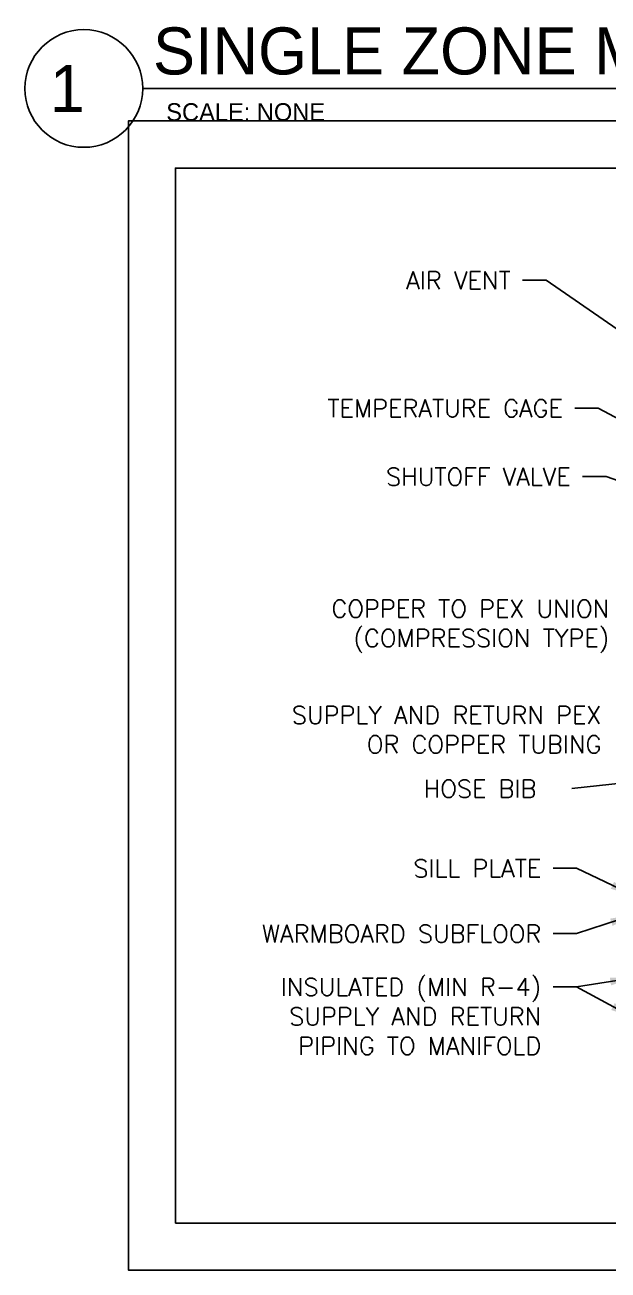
# Paper-space layout 'M&T INST' of a CAD drawing. Header units: inches. Extents: x 0.2 to 34.4, y 0.5 to 23.
# Drawn here: x 9.84 to 13.71, y 10.01 to 18.28 of the extents above; entities that cross this region are included whole.
import ezdxf
from ezdxf.enums import TextEntityAlignment as Align

# ---------------------------------------------------------------- set-up
doc = ezdxf.new("R2010")
doc.units = ezdxf.units.IN
doc.header["$MEASUREMENT"] = 0
doc.layers.add('D_DTTXT', color=7, linetype='Continuous')
doc.layers.add('Title Block', color=7, linetype='Continuous')
doc.styles.add('BANK', font='bgothl.ttf')
doc.styles.add('SIMPLEX', font='simplex.shx', dxfattribs={"height": 0.09375})
doc.styles.get("Standard").update_dxf_attribs({"font": 'arial.ttf'})
doc.dimstyles.get("Standard").update_dxf_attribs({"dimtxt": 4, "dimasz": 6, "dimexe": 0.18, "dimexo": 0.0625, "dimgap": 0.09, "dimtad": 0, "dimtih": 1, "dimtoh": 1, "dimdec": 4, "dimzin": 0, "dimdsep": 46, "dimlunit": 4, "dimtxsty": 'Standard', "dimcen": 0.09, "dimadec": 0, "dimazin": 0, "dimtfac": 1, "dimtdec": 4, "dimtofl": 0, "dimtmove": 0, "dimatfit": 3, "dimfxl": 1, "dimtolj": 1, "dimtzin": 0, "dimarcsym": 0})

# ---------------------------------------------------------------- blocks, each defined once
blk = doc.blocks.new('SINGLE MANIFOLD')
at = {"layer": 'D_DTTXT', "color": 0}
blk.add_circle((-8.29816, -0.10829), 0.3125, dxfattribs=at)
at = {"layer": 'Defpoints'}
blk.add_lwpolyline([(8.36965, -6.38453), (-8.06189, -6.38453), (-8.06189, -0.28087), (8.36965, -0.28087)], close=True, dxfattribs=at)
at = {"layer": 'Title Block', "color": 0}
blk.add_line((-7.98566, -0.10829), (8.84931, -0.10829), dxfattribs=at)
at = {"layer": 'Title Block'}
for p, q in [((-5.84522, -1.12721), (-5.97022, -1.12721)), ((-5.56788, -1.80663), (-5.69288, -1.80663)), ((-5.52651, -2.16975), (-5.65151, -2.16975)), ((-5.68291, -4.25031), (-5.80791, -4.25031)), ((-5.68291, -4.59723), (-5.80791, -4.59723)), ((-5.68291, -4.88025), (-5.80791, -4.88025))]:
    blk.add_line(p, q, dxfattribs=at)
at = {"layer": 'Title Block', "color": 0}
blk.add_lwpolyline([(-7.81189, -6.13453), (8.11965, -6.13453), (8.11965, -0.53087), (-7.81189, -0.53087)], close=True, dxfattribs=at)
at = {"layer": 'D_DTTXT', "color": 0, "style": 'BANK'}
blk.add_text('1', height=0.25003, dxfattribs=at).set_placement((-8.47841, -0.23331))
at = {"layer": 'D_DTTXT', "color": 7, "style": 'BANK'}
blk.add_text('SCALE: NONE', height=0.09375, dxfattribs=at).set_placement((-7.86066, -0.23329), align=Align.MIDDLE_LEFT)
at = {"layer": 'Title Block', "color": 0, "style": 'BANK'}
blk.add_text('SINGLE ZONE MANIFOLD INSTALLATION-no actuators required', height=0.2500312, dxfattribs=at).set_placement((-7.93102, -0.03389))
at = {"layer": 'Title Block', "char_height": 0.09375, "attachment_point": 3, "style": 'SIMPLEX'}
for s, insert, width in [('AIR VENT    ', (-6.03272, -1.08093), 2.292769), ('TEMPERATURE GAGE', (-5.75538, -1.76034), 2.25), ('SHUTOFF VALVE', (-5.71401, -2.12346), 2.25), ('COPPER TO PEX UNION (COMPRESSION TYPE)', (-5.50953, -2.82452), 2.25), ('SUPPLY AND RETURN PEX\\P OR COPPER TUBING', (-5.55084, -3.38929), 2.25), ('HOSE BIB', (-5.89615, -3.78102), 2.25), ('SILL PLATE', (-5.87041, -4.20403), 1.9414764), ('WARMBOARD SUBFLOOR', (-5.87041, -4.55095), 2.25), ('INSULATED (MIN R-4) SUPPLY AND RETURN PIPING TO MANIFOLD', (-5.87041, -4.83396), 1.9414764)]:
    blk.add_mtext(s, dxfattribs=dict(at, insert=insert, width=width))
at = {"layer": 'Title Block'}
for points in [[(-3.83421, -2.51445), (-5.84522, -1.12721)], [(-3.83144, -2.7405), (-5.56788, -1.80663)], [(-4.24934, -2.61809), (-5.52651, -2.16975)], [(-3.82922, -3.61469), (-5.70865, -3.8273)], [(-5.38004, -4.39456), (-5.68291, -4.25031)], [(-5.38004, -4.49814), (-5.68291, -4.59723)], [(-5.38004, -4.83221), (-5.68291, -4.88025)], [(-5.38004, -5.04414), (-5.68291, -4.88025)]]:
    blk.add_leader(points, dimstyle='Standard', override={"dimasz": 0.125}, dxfattribs=at)

psp = doc.layouts.new('M&T INST')

# ---------------------------------------------------------------- block references
at = {"layer": 'Title Block', "xscale": 1.25, "yscale": 1.25, "zscale": 1.25}
psp.add_blockref('SINGLE MANIFOLD', (20.6017, 17.9924), dxfattribs=at)

doc.saveas('drawing.dxf')
